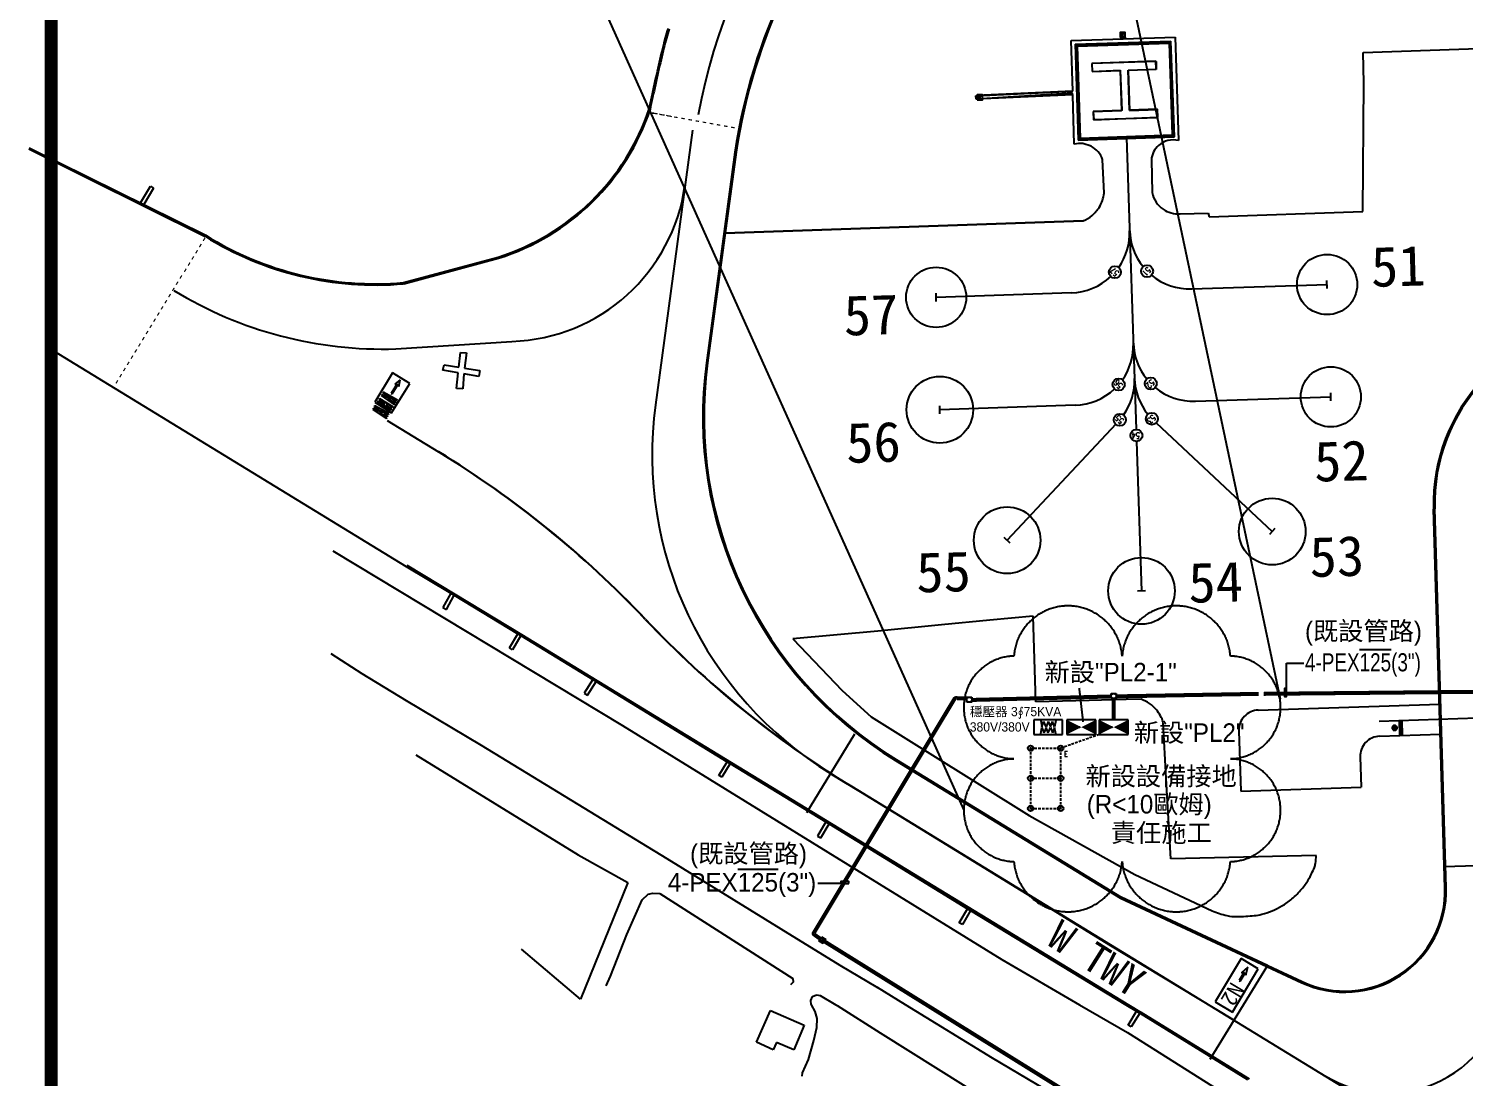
# Model space of a CAD drawing. Extents: x 71210 to 87171, y -11349 to 219.
# Drawn here: x 71210 to 74788, y -5659 to -3048 of the extents above; entities that cross this region are included whole.
import ezdxf
from ezdxf.enums import TextEntityAlignment as Align

# ---------------------------------------------------------------- set-up
doc = ezdxf.new("R2010")
doc.units = 0
doc.linetypes.add('DASHED', pattern=[0.75, 0.5, -0.25])
doc.linetypes.add('HIDDEN', pattern=[9.525, 6.35, -3.175])
for name, color, linetype in [('L-燈具圖', 7, 'Continuous'), ('圖框', 7, 'Continuous'), ('建築', 7, 'Continuous'), ('接地線', 3, 'HIDDEN'), ('文字', 6, 'Continuous'), ('既設手孔', 3, 'DASHED'), ('既設管線', 1, 'HIDDEN'), ('電氣設備', 161, 'Continuous')]:
    doc.layers.add(name, color=color, linetype=linetype)
doc.styles.add('AE', font='romans.shx', dxfattribs={"bigfont": 'chineset.shx'})
doc.styles.add('ED_TEXT', font='ROMANS', dxfattribs={"width": 0.8, "bigfont": 'LCHINA'})
doc.styles.add('TC_T1', font='romanc.shx', dxfattribs={"width": 0.8, "bigfont": '@chineset.shx'})
doc.styles.add('新細明體', font='')
doc.styles.add('細明體', font='')
doc.styles.get('新細明體').set_extended_font_data('新細明體')
doc.styles.get('細明體').set_extended_font_data('細明體')

# ---------------------------------------------------------------- blocks, each defined once
blk = doc.blocks.new('GN04D2D')
at = {"color": 0, "linetype": 'ByBlock'}
for p, q in [((-300, 300), (-300, 0)), ((300, 300), (-300, 300)), ((300, 0), (300, 300)), ((-300, 0), (300, 0))]:
    blk.add_line(p, q, dxfattribs=at)
blk.add_point((41, 151), dxfattribs=at)
for points in [[(-300, 0), (-300, 300), (0, 150)], [(300, 0), (300, 300), (0, 150)]]:
    blk.add_solid(points, dxfattribs=at)
at = {"color": 0, "linetype": 'ByBlock', "style": 'AE', "flags": 1}
blk.add_attdef('KENCAD', (0, 0), '', height=1, dxfattribs=at)
blk = doc.blocks.new('GF07D2D')
at = {"color": 0, "linetype": 'ByBlock'}
for p, q in [((-588, 509), (-504, 9)), ((-504, 9), (-338, 424)), ((-171, 9), (-338, 424)), ((-4, 424), (-171, 9)), ((-4, 424), (162, 9)), ((162, 9), (329, 424)), ((496, 9), (329, 424)), ((579, 509), (496, 9)), ((-588, -541), (-504, -41)), ((-504, -41), (-338, -456)), ((-171, -41), (-338, -456)), ((-4, -456), (-171, -41)), ((-4, -456), (162, -41)), ((162, -41), (329, -456)), ((496, -41), (329, -456)), ((579, -541), (496, -41))]:
    blk.add_line(p, q, dxfattribs=at)
at = {"color": 0, "linetype": 'ByBlock', "style": 'AE', "flags": 1}
blk.add_attdef('KENCAD', (0, 0), '', height=1, dxfattribs=at)

msp = doc.modelspace()

# ---------------------------------------------------------------- hatches: boundary and pattern name
at = {"layer": '建築', "ltscale": 1000}
h = msp.add_hatch(color=256, dxfattribs=at)
h.paths.add_polyline_path([(72774.7, -3259.4), (72775, -3257.9), (72766.1, -3256.4), (72765.9, -3257.8)])
h.paths.add_polyline_path([(72774.5, -3260.9), (72774.7, -3259.4), (72765.9, -3257.8), (72765.6, -3259.3)])
h = msp.add_hatch(color=256, dxfattribs=at)
h.paths.add_polyline_path([(72792.4, -3262.6), (72792.7, -3261.1), (72783.8, -3259.5), (72783.6, -3261)])
h.paths.add_polyline_path([(72792.2, -3264.1), (72792.4, -3262.6), (72783.6, -3261), (72783.3, -3262.5)])
h = msp.add_hatch(color=256, dxfattribs=at)
h.paths.add_polyline_path([(72810.2, -3265.8), (72810.4, -3264.3), (72801.6, -3262.7), (72801.3, -3264.2)])
h.paths.add_polyline_path([(72809.9, -3267.2), (72810.2, -3265.8), (72801.3, -3264.2), (72801, -3265.7)])
h = msp.add_hatch(color=256, dxfattribs=at)
h.paths.add_polyline_path([(72827.9, -3268.9), (72828.1, -3267.5), (72819.3, -3265.9), (72819, -3267.4)])
h.paths.add_polyline_path([(72827.6, -3270.4), (72827.9, -3268.9), (72819, -3267.4), (72818.8, -3268.8)])
h = msp.add_hatch(color=256, dxfattribs=at)
h.paths.add_polyline_path([(72845.6, -3272.1), (72845.9, -3270.6), (72837, -3269.1), (72836.7, -3270.5)])
h.paths.add_polyline_path([(72845.3, -3273.6), (72845.6, -3272.1), (72836.7, -3270.5), (72836.5, -3272)])
h = msp.add_hatch(color=256, dxfattribs=at)
h.paths.add_polyline_path([(72863.3, -3275.3), (72863.6, -3273.8), (72854.7, -3272.2), (72854.5, -3273.7)])
h.paths.add_polyline_path([(72863, -3276.8), (72863.3, -3275.3), (72854.5, -3273.7), (72854.2, -3275.2)])
h = msp.add_hatch(color=256, dxfattribs=at)
h.paths.add_polyline_path([(72881, -3278.5), (72881.3, -3277), (72872.4, -3275.4), (72872.2, -3276.9)])
h.paths.add_polyline_path([(72880.8, -3280), (72881, -3278.5), (72872.2, -3276.9), (72871.9, -3278.4)])
h = msp.add_hatch(color=256, dxfattribs=at)
h.paths.add_polyline_path([(72898.7, -3281.7), (72899, -3280.2), (72890.2, -3278.6), (72889.9, -3280.1)])
h.paths.add_polyline_path([(72898.5, -3283.1), (72898.7, -3281.7), (72889.9, -3280.1), (72889.6, -3281.5)])
h = msp.add_hatch(color=256, dxfattribs=at)
h.paths.add_polyline_path([(72916.5, -3284.8), (72916.7, -3283.4), (72907.9, -3281.8), (72907.6, -3283.2)])
h.paths.add_polyline_path([(72916.2, -3286.3), (72916.5, -3284.8), (72907.6, -3283.2), (72907.3, -3284.7)])
h = msp.add_hatch(color=256, dxfattribs=at)
h.paths.add_polyline_path([(72934.2, -3288), (72934.4, -3286.5), (72925.6, -3284.9), (72925.3, -3286.4)])
h.paths.add_polyline_path([(72933.9, -3289.5), (72934.2, -3288), (72925.3, -3286.4), (72925.1, -3287.9)])
h = msp.add_hatch(color=256, dxfattribs=at)
h.paths.add_polyline_path([(72951.9, -3291.2), (72952.2, -3289.7), (72943.3, -3288.1), (72943, -3289.6)])
h.paths.add_polyline_path([(72951.6, -3292.7), (72951.9, -3291.2), (72943, -3289.6), (72942.8, -3291.1)])
h = msp.add_hatch(color=256, dxfattribs=at)
h.paths.add_polyline_path([(72969.6, -3294.4), (72969.9, -3292.9), (72961, -3291.3), (72960.8, -3292.8)])
h.paths.add_polyline_path([(72969.3, -3295.8), (72969.6, -3294.4), (72960.8, -3292.8), (72960.5, -3294.3)])
h = msp.add_hatch(color=256, dxfattribs=at)
h.paths.add_polyline_path([(71649.7, -3568.6), (71648.4, -3567.8), (71643.7, -3575.5), (71645, -3576.2)])
h.paths.add_polyline_path([(71650.9, -3569.3), (71649.7, -3568.6), (71645, -3576.2), (71646.3, -3577)])
h = msp.add_hatch(color=256, dxfattribs=at)
h.paths.add_polyline_path([(71621.6, -3614.7), (71620.3, -3613.9), (71615.6, -3621.6), (71616.9, -3622.3)])
h.paths.add_polyline_path([(71622.8, -3615.4), (71621.6, -3614.7), (71616.9, -3622.3), (71618.1, -3623.1)])
h = msp.add_hatch(color=256, dxfattribs=at)
h.paths.add_polyline_path([(71630.9, -3599.3), (71629.6, -3598.5), (71625, -3606.2), (71626.2, -3607)])
h.paths.add_polyline_path([(71632.2, -3600.1), (71630.9, -3599.3), (71626.2, -3607), (71627.5, -3607.8)])
h = msp.add_hatch(color=256, dxfattribs=at)
h.paths.add_polyline_path([(71640.3, -3583.9), (71639, -3583.1), (71634.3, -3590.8), (71635.6, -3591.6)])
h.paths.add_polyline_path([(71641.6, -3584.7), (71640.3, -3583.9), (71635.6, -3591.6), (71636.9, -3592.4)])
h = msp.add_hatch(color=256, dxfattribs=at)
h.paths.add_polyline_path([(71602.8, -3645.4), (71601.5, -3644.6), (71596.8, -3652.3), (71598.1, -3653.1)])
h.paths.add_polyline_path([(71604.1, -3646.2), (71602.8, -3645.4), (71598.1, -3653.1), (71599.4, -3653.9)])
h = msp.add_hatch(color=256, dxfattribs=at)
h.paths.add_polyline_path([(71612.2, -3630), (71610.9, -3629.2), (71606.2, -3636.9), (71607.5, -3637.7)])
h.paths.add_polyline_path([(71613.5, -3630.8), (71612.2, -3630), (71607.5, -3637.7), (71608.8, -3638.5)])
h = msp.add_hatch(color=256, dxfattribs=at)
h.paths.add_polyline_path([(71582.4, -3677.6), (71581.1, -3676.8), (71576.4, -3684.5), (71577.7, -3685.3)])
h.paths.add_polyline_path([(71583.6, -3678.4), (71582.4, -3677.6), (71577.7, -3685.3), (71579, -3686)])
h = msp.add_hatch(color=256, dxfattribs=at)
h.paths.add_polyline_path([(71591.7, -3662.2), (71590.5, -3661.4), (71585.8, -3669.1), (71587.1, -3669.9)])
h.paths.add_polyline_path([(71593, -3663), (71591.7, -3662.2), (71587.1, -3669.9), (71588.3, -3670.7)])
h = msp.add_hatch(color=256, dxfattribs=at)
h.paths.add_polyline_path([(71563.6, -3708.3), (71562.3, -3707.5), (71557.7, -3715.2), (71558.9, -3716)])
h.paths.add_polyline_path([(71564.9, -3709.1), (71563.6, -3708.3), (71558.9, -3716), (71560.2, -3716.8)])
h = msp.add_hatch(color=256, dxfattribs=at)
h.paths.add_polyline_path([(71573, -3693), (71571.7, -3692.2), (71567, -3699.9), (71568.3, -3700.6)])
h.paths.add_polyline_path([(71574.3, -3693.7), (71573, -3693), (71568.3, -3700.6), (71569.6, -3701.4)])
h = msp.add_hatch(color=256, dxfattribs=at)
h.paths.add_polyline_path([(71535.5, -3754.4), (71534.2, -3753.6), (71529.5, -3761.3), (71530.8, -3762.1)])
h.paths.add_polyline_path([(71536.8, -3755.2), (71535.5, -3754.4), (71530.8, -3762.1), (71532.1, -3762.9)])
h = msp.add_hatch(color=256, dxfattribs=at)
h.paths.add_polyline_path([(71544.9, -3739.1), (71543.6, -3738.3), (71538.9, -3746), (71540.2, -3746.7)])
h.paths.add_polyline_path([(71546.2, -3739.8), (71544.9, -3739.1), (71540.2, -3746.7), (71541.5, -3747.5)])
h = msp.add_hatch(color=256, dxfattribs=at)
h.paths.add_polyline_path([(71554.3, -3723.7), (71553, -3722.9), (71548.3, -3730.6), (71549.6, -3731.4)])
h.paths.add_polyline_path([(71555.5, -3724.5), (71554.3, -3723.7), (71549.6, -3731.4), (71550.8, -3732.2)])
h = msp.add_hatch(color=256, dxfattribs=at)
h.paths.add_polyline_path([(71516.8, -3785.2), (71515.5, -3784.4), (71510.8, -3792.1), (71512.1, -3792.8)])
h.paths.add_polyline_path([(71518, -3785.9), (71516.8, -3785.2), (71512.1, -3792.8), (71513.4, -3793.6)])
h = msp.add_hatch(color=256, dxfattribs=at)
h.paths.add_polyline_path([(71526.1, -3769.8), (71524.9, -3769), (71520.2, -3776.7), (71521.5, -3777.5)])
h.paths.add_polyline_path([(71527.4, -3770.6), (71526.1, -3769.8), (71521.5, -3777.5), (71522.7, -3778.3)])
h = msp.add_hatch(color=256, dxfattribs=at)
h.paths.add_polyline_path([(71498, -3815.9), (71496.7, -3815.1), (71492.1, -3822.8), (71493.3, -3823.6)])
h.paths.add_polyline_path([(71499.3, -3816.7), (71498, -3815.9), (71493.3, -3823.6), (71494.6, -3824.4)])
h = msp.add_hatch(color=256, dxfattribs=at)
h.paths.add_polyline_path([(71507.4, -3800.5), (71506.1, -3799.7), (71501.4, -3807.4), (71502.7, -3808.2)])
h.paths.add_polyline_path([(71508.7, -3801.3), (71507.4, -3800.5), (71502.7, -3808.2), (71504, -3809)])
h = msp.add_hatch(color=256, dxfattribs=at)
h.paths.add_polyline_path([(71469.8, -3861.9), (71468.5, -3861.1), (71463.8, -3868.8), (71465.1, -3869.6)])
h.paths.add_polyline_path([(71471.1, -3862.7), (71469.8, -3861.9), (71465.1, -3869.6), (71466.4, -3870.3)])
h = msp.add_hatch(color=256, dxfattribs=at)
h.paths.add_polyline_path([(71479.1, -3846.5), (71477.9, -3845.7), (71473.2, -3853.4), (71474.5, -3854.2)])
h.paths.add_polyline_path([(71480.4, -3847.3), (71479.1, -3846.5), (71474.5, -3854.2), (71475.7, -3855)])
h = msp.add_hatch(color=256, dxfattribs=at)
h.paths.add_polyline_path([(71479.3, -3846.6), (71478, -3845.9), (71473.3, -3853.5), (71474.6, -3854.3)])
h.paths.add_polyline_path([(71480.6, -3847.4), (71479.3, -3846.6), (71474.6, -3854.3), (71475.9, -3855.1)])
h = msp.add_hatch(color=256, dxfattribs=at)
h.paths.add_polyline_path([(71488.7, -3831.3), (71487.4, -3830.5), (71482.7, -3838.2), (71484, -3838.9)])
h.paths.add_polyline_path([(71489.9, -3832), (71488.7, -3831.3), (71484, -3838.9), (71485.2, -3839.7)])
h = msp.add_hatch(color=256, dxfattribs=at)
h.paths.add_polyline_path([(71451, -3892.6), (71449.7, -3891.8), (71445.1, -3899.5), (71446.3, -3900.3)])
h.paths.add_polyline_path([(71452.3, -3893.4), (71451, -3892.6), (71446.3, -3900.3), (71447.6, -3901.1)])
h = msp.add_hatch(color=256, dxfattribs=at)
h.paths.add_polyline_path([(71460.4, -3877.3), (71459.1, -3876.5), (71454.4, -3884.2), (71455.7, -3884.9)])
h.paths.add_polyline_path([(71461.7, -3878), (71460.4, -3877.3), (71455.7, -3884.9), (71457, -3885.7)])
h = msp.add_hatch(color=256, dxfattribs=at)
h.paths.add_polyline_path([(71432.3, -3923.4), (71431, -3922.6), (71426.3, -3930.3), (71427.6, -3931)])
h.paths.add_polyline_path([(71433.6, -3924.1), (71432.3, -3923.4), (71427.6, -3931), (71428.9, -3931.8)])
h = msp.add_hatch(color=256, dxfattribs=at)
h.paths.add_polyline_path([(71441.7, -3908), (71440.4, -3907.2), (71435.7, -3914.9), (71437, -3915.7)])
h.paths.add_polyline_path([(71442.9, -3908.8), (71441.7, -3908), (71437, -3915.7), (71438.3, -3916.5)])
for points in [[(74608.8, -4786.8), (74609, -4791.8), (74612.6, -4795.3), (74617.6, -4795.1), (74621, -4791.5), (74620.9, -4786.5), (74617.3, -4783.1), (74612.3, -4783.2)], [(74626.6, -4770.7), (74632.6, -4770.6), (74633.6, -4807.9), (74627.6, -4808.1)]]:
    msp.add_hatch(color=256, dxfattribs=at).paths.add_polyline_path(points)

# ---------------------------------------------------------------- linework, layer by layer
at = {"linetype": 'ByBlock'}
for p, q in [((73715.3, -4769.3, 9), (73715.3, -4805.3, 9)), ((73787.3, -4769.3, 9), (73715.3, -4769.3, 9)), ((73787.3, -4805.3, 9), (73787.3, -4769.3, 9)), ((73715.3, -4805.3, 9), (73787.3, -4805.3, 9))]:
    msp.add_line(p, q, dxfattribs=at)
at = {"linetype": 'Continuous', "elevation": -12.7}
for points in [[(73930.4, -3069.2), (73942.9, -3069.2), (73942.9, -3056.7), (73930.4, -3056.7)], [(73574.6, -3224.5), (73587.1, -3224.5), (73587.1, -3212), (73574.6, -3212)]]:
    msp.add_lwpolyline(points, close=True, dxfattribs=at)
at = {"color": 7, "linetype": 'Continuous', "elevation": -12.7}
for points in [[(73932.9, -3059.2), (73940.4, -3059.2)], [(73932.9, -3059.2), (73932.9, -3066.7)], [(73932.9, -3062.9), (73939.2, -3062.9)], [(73932.9, -3066.7), (73940.4, -3066.7)], [(73577.1, -3214.5), (73584.6, -3214.5)], [(73577.1, -3214.5), (73577.1, -3222)], [(73577.1, -3218.2), (73583.3, -3218.2)], [(73577.1, -3222), (73584.6, -3222)]]:
    msp.add_lwpolyline(points, dxfattribs=at)
at = {"layer": 'L-燈具圖', "elevation": 9}
for points, const_width in [([(73878.4, -4804.3, -1), (73878.4, -4806.2, -1)], 1.94), ([(73707.4, -4838.3, -1), (73707.4, -4841.2, -1)], 2.9), ([(73782.4, -4838.3, -1), (73782.4, -4841.2, -1)], 2.9), ([(73707.4, -4913.3, -1), (73707.4, -4916.2, -1)], 2.9), ([(73782.4, -4913.3, -1), (73782.4, -4916.2, -1)], 2.9), ([(73707.4, -4988.3, -1), (73707.4, -4991.2, -1)], 2.9), ([(73782.4, -4988.3, -1), (73782.4, -4991.2, -1)], 2.9)]:
    msp.add_lwpolyline(points, format="xyb", close=True, dxfattribs=dict(at, const_width=const_width))
at = {"layer": 'L-燈具圖'}
for centre in [(73707.4, -4839.7, 9), (73782.4, -4839.7, 9), (73707.4, -4914.7, 9), (73782.4, -4914.7, 9), (73707.4, -4989.7, 9), (73782.4, -4989.7, 9)]:
    msp.add_circle(centre, 6.75, dxfattribs=at)
at = {"layer": '圖框', "const_width": 32.6}
msp.add_lwpolyline([(87154.9, 202.6), (87154.9, -11332.3), (71266.1, -11332.3), (71266.1, 202.6)], close=True, dxfattribs=at)
at = {"layer": '建築', "ltscale": 1000}
for p, q in [((73808.2, -3077.3, -12.7), (74068.1, -3068.4, -12.7)), ((73812.4, -3203.4, -12.7), (73808.2, -3077.3, -12.7)), ((73931.5, -3058.2, -12.7), (73941.2, -3057.9, -12.7)), ((73941.2, -3057.9, -12.7), (73943.5, -3071.3, -12.7)), ((74068.1, -3068.4, -12.7), (74075.8, -3326.1, -12.7)), ((73818.5, -3085.7, -12.7), (74056.7, -3078.8, -12.7)), ((73818.5, -3085.7, -12.7), (73825.7, -3325.3, -12.7)), ((74055.5, -3081.2, -12.7), (73820.7, -3087.9, -12.7)), ((73820.7, -3087.9, -12.7), (73828.1, -3322.9, -12.7)), ((73823.4, -3090.9, -12.7), (74053.3, -3083.7, -12.7)), ((73823.4, -3090.9, -12.7), (73830.6, -3320.6, -12.7)), ((74061, -3312.3, -12.7), (74053.3, -3083.7, -12.7)), ((74063.6, -3314.9, -12.7), (74055.5, -3081.2, -12.7)), ((74065.9, -3317.2, -12.7), (74056.7, -3078.8, -12.7)), ((74536.3, -3106.6, -12.7), (75269.6, -3082.3, -12.7)), ((74537.7, -3182.4, -12.7), (74536.3, -3106.6, -12.7)), ((74019.9, -3128.8, -12.7), (73860, -3134.1, -12.7)), ((73860, -3134.1, -12.7), (73860.5, -3153.8, -12.7)), ((74020.1, -3129.6, -12.7), (73860.1, -3134.5, -12.7)), ((73860.1, -3134.5, -12.7), (73860.6, -3153.8, -12.7)), ((73950.3, -3150.9, -12.7), (74020.4, -3148.6, -12.7)), ((74020.4, -3148.6, -12.7), (74019.9, -3128.8, -12.7)), ((74020.1, -3129.6, -12.7), (74020.5, -3149.2, -12.7)), ((73860.5, -3153.8, -12.7), (73930.8, -3151.2, -12.7)), ((73860.6, -3153.8, -12.7), (73930.6, -3151.7, -12.7)), ((73930.6, -3151.7, -12.7), (73933.9, -3251.8, -12.7)), ((73930.8, -3151.2, -12.7), (73934.5, -3251.3, -12.7)), ((73954, -3250.6, -12.7), (73950.3, -3150.9, -12.7)), ((74020.5, -3149.2, -12.7), (73950.6, -3151.3, -12.7)), ((73950.6, -3151.3, -12.7), (73953.8, -3250.9, -12.7)), ((74535.2, -3503, -12.7), (74537.7, -3182.4, -12.7)), ((73571.3, -3214.5, -12.7), (73812.4, -3203.4, -12.7)), ((73571.8, -3223.4, -12.7), (73571.3, -3214.5, -12.7)), ((73811.9, -3212.1, -12.7), (73571.6, -3222.9, -12.7)), ((73571.6, -3222.9, -12.7), (73572.6, -3214, -12.7)), ((73812.2, -3208.1, -12.7), (73571.8, -3223.4, -12.7)), ((73812.1, -3203.2, -12.7), (73572.6, -3214, -12.7)), ((73812.3, -3212.7, -12.7), (73812.2, -3208.1, -12.7)), ((73816.3, -3335.1, -12.7), (73812.3, -3212.7, -12.7)), ((72757.3, -3254.8, -12.7), (72756.7, -3257.7, -12.7)), ((72757.3, -3254.8, -12.7), (72756.7, -3257.7, -12.7)), ((72757.3, -3254.8, -12.7), (72756.7, -3257.7, -12.7)), ((72757.3, -3254.8, -12.7), (72756.7, -3257.7, -12.7)), ((73934.5, -3251.3, -12.7), (73863.5, -3254, -12.7)), ((73933.9, -3251.8, -12.7), (73863.5, -3254.3, -12.7)), ((73863.5, -3254, -12.7), (73864.5, -3274.2, -12.7)), ((73863.5, -3254.3, -12.7), (73864.9, -3274.1, -12.7)), ((73953.8, -3250.9, -12.7), (74023.6, -3248.8, -12.7)), ((74023.5, -3248, -12.7), (73954, -3250.6, -12.7)), ((74024.6, -3268.2, -12.7), (74023.5, -3248, -12.7)), ((74024.7, -3268.5, -12.7), (74023.6, -3248.8, -12.7)), ((72766.1, -3256.4, -12.7), (72765.6, -3259.3, -12.7)), ((72775, -3257.9, -12.7), (72774.5, -3260.9, -12.7)), ((72775, -3257.9, -12.7), (72774.5, -3260.9, -12.7)), ((72783.8, -3259.5, -12.7), (72783.3, -3262.5, -12.7)), ((72792.7, -3261.1, -12.7), (72792.2, -3264.1, -12.7)), ((72801.6, -3262.7, -12.7), (72801, -3265.7, -12.7)), ((72810.4, -3264.3, -12.7), (72809.9, -3267.2, -12.7)), ((73864.5, -3274.2, -12.7), (74024.6, -3268.2, -12.7)), ((73864.9, -3274.1, -12.7), (74024.7, -3268.5, -12.7)), ((72864.9, -3299.9, -12.7), (72772.3, -3984.4, -12.7)), ((73825.7, -3325.3, -12.7), (74065.9, -3317.2, -12.7)), ((73828.1, -3322.9, -12.7), (74063.6, -3314.9, -12.7)), ((73830.6, -3320.6, -12.7), (74061, -3312.3, -12.7)), ((73946.7, -3318.9, -12.7), (73970.6, -4045.6, -12.7)), ((71210.1, -3346.7, -12.7), (71650, -3564.8, -12.7)), ((71211.5, -3344, -12.7), (71651.3, -3562.1, -12.7)), ((72970.5, -3354.9, -12.7), (72899.4, -3879.8, -12.7)), ((72973.4, -3355.3, -12.7), (72902.4, -3880.2, -12.7)), ((73858.6, -3340.5, -12.7), (73838, -3333.9, -12.7)), ((73890.7, -3457, -12.7), (73886.6, -3373.2, -12.7)), ((74008.4, -3374.4, -12.7), (74010.5, -3455.9, -12.7)), ((71488.8, -3481.5, -12.7), (71513.8, -3439.7, -12.7)), ((71521.5, -3444.5, -12.7), (71496.8, -3485.5, -12.7)), ((71513.8, -3439.7, -12.7), (71521.5, -3444.5, -12.7)), ((74152.3, -3515.8, -12.7), (74535.2, -3503, -12.7)), ((73838.1, -3526.4, -12.7), (72946.1, -3557.2, -12.7)), ((72946.1, -3557.2, -12.7), (73838.1, -3526.4, -12.7)), ((74079.8, -3508.3, -12.7), (74150.3, -3506.8, -12.7)), ((74150.3, -3506.8, -12.7), (74152.3, -3515.8, -12.7)), ((72946.1, -3557.2, -12.7), (72946.1, -3557.2, -12.7)), ((72144.1, -3679.9, -12.7), (72380.1, -3616.4, -12.7)), ((72144.9, -3682.8, -12.7), (72380.8, -3619.3, -12.7)), ((74109.2, -3695.8, -12.7), (74446.5, -3684.8, -12.7)), ((74446.8, -3694.7, -12.7), (74446.1, -3674.8, -12.7)), ((73472.3, -3726.7, -12.7), (73471.7, -3706.7, -12.7)), ((73809.3, -3705.7, -12.7), (73472, -3716.7, -12.7)), ((72125.1, -3845, -12.7), (72414.7, -3826.4, -12.7)), ((71269.3, -3848.1, -12.7), (72150.9, -4386.8, -12.7)), ((72282.4, -3890.7, -12.7), (72286.3, -3853.9, -12.7)), ((72286.3, -3853.9, -12.7), (72301.3, -3855.1, -12.7)), ((72301.3, -3855.1, -12.7), (72296.7, -3892.9, -12.7)), ((72242.6, -3898.4, -12.7), (72245.6, -3884.8, -12.7)), ((72280.9, -3905, -12.7), (72242.6, -3898.4, -12.7)), ((72245.6, -3884.8, -12.7), (72282.4, -3890.7, -12.7)), ((72296.7, -3892.9, -12.7), (72334.7, -3899, -12.7)), ((72334.7, -3899, -12.7), (72331.8, -3913.8, -12.7)), ((72117, -3904.9, -12.7), (72072.5, -3978.2, -12.7)), ((72128.3, -3932, -12.7), (72113.7, -3955.8, -12.7)), ((72114.8, -4004.5, -12.7), (72160, -3930.9, -12.7)), ((72116.4, -3957.2, -12.7), (72130.8, -3933.1, -12.7)), ((72160, -3930.9, -12.7), (72117, -3904.9, -12.7)), ((72135.6, -3922.5, -12.7), (72122.5, -3932.8, -12.7)), ((72122.5, -3932.8, -12.7), (72128.3, -3932, -12.7)), ((72130.8, -3933.1, -12.7), (72132.5, -3939, -12.7)), ((72132.5, -3939, -12.7), (72135.6, -3922.5, -12.7)), ((72276.8, -3943.6, -12.7), (72280.9, -3905, -12.7)), ((72294.9, -3907.5, -12.7), (72291.8, -3944.7, -12.7)), ((72331.8, -3913.8, -12.7), (72294.9, -3907.5, -12.7)), ((72083.4, -3970.6, -12.7), (72084.4, -3968.9, -12.7)), ((72098, -3979.3, -12.7), (72083.4, -3970.6, -12.7)), ((72084.4, -3968.9, -12.7), (72118.3, -3989.1, -12.7)), ((72089.9, -3959.2, -12.7), (72088.7, -3961.3, -12.7)), ((72088.7, -3961.3, -12.7), (72121.6, -3984.1, -12.7)), ((72112.5, -3970.3, -12.7), (72089.9, -3959.2, -12.7)), ((72093.6, -3953, -12.7), (72092.6, -3954.7, -12.7)), ((72092.6, -3954.7, -12.7), (72112.5, -3970.3, -12.7)), ((72129, -3972.4, -12.7), (72093.6, -3953, -12.7)), ((72123.1, -3981.8, -12.7), (72105.1, -3969.7, -12.7)), ((72105.1, -3969.7, -12.7), (72124.6, -3979.4, -12.7)), ((72126.1, -3977, -12.7), (72108.5, -3964, -12.7)), ((72108.5, -3964, -12.7), (72127.8, -3974.2, -12.7)), ((72113.7, -3955.8, -12.7), (72116.4, -3957.2, -12.7)), ((72291.8, -3944.7, -12.7), (72276.8, -3943.6, -12.7)), ((74118.4, -3975.7, -12.7), (74455.7, -3964.6, -12.7)), ((74456, -3974.6, -12.7), (74455.4, -3954.6, -12.7)), ((72069.1, -3993.6, -12.7), (72067.9, -3995.7, -12.7)), ((72067.9, -3995.7, -12.7), (72101.2, -4018.3, -12.7)), ((72091.9, -4004.7, -12.7), (72069.1, -3993.6, -12.7)), ((72072.7, -3987.1, -12.7), (72071.5, -3989.4, -12.7)), ((72071.5, -3989.4, -12.7), (72091.9, -4004.7, -12.7)), ((72072.5, -3978.2, -12.7), (72114.8, -4004.5, -12.7)), ((72108.1, -4006.3, -12.7), (72072.7, -3987.1, -12.7)), ((72079.6, -3976.9, -12.7), (72080.9, -3974.8, -12.7)), ((72113.2, -3997.6, -12.7), (72079.6, -3976.9, -12.7)), ((72080.9, -3974.8, -12.7), (72095.2, -3983.7, -12.7)), ((72102.4, -4016, -12.7), (72084.9, -4004.2, -12.7)), ((72084.9, -4004.2, -12.7), (72104, -4013.2, -12.7)), ((72105.4, -4010.9, -12.7), (72087.7, -3998, -12.7)), ((72087.7, -3998, -12.7), (72107, -4008.2, -12.7)), ((72095.2, -3983.7, -12.7), (72098, -3979.3, -12.7)), ((72104.2, -3982.9, -12.7), (72101.1, -3987.3, -12.7)), ((72101.1, -3987.3, -12.7), (72114.4, -3995.6, -12.7)), ((72117.3, -3990.8, -12.7), (72104.2, -3982.9, -12.7)), ((72107, -4008.2, -12.7), (72108.1, -4006.3, -12.7)), ((72114.4, -3995.6, -12.7), (72113.2, -3997.6, -12.7)), ((72118.3, -3989.1, -12.7), (72117.3, -3990.8, -12.7)), ((72118.3, -3989.1, -12.7), (72118.3, -3989.1, -12.7)), ((72121.6, -3984.1, -12.7), (72123.1, -3981.8, -12.7)), ((72124.6, -3979.4, -12.7), (72126.1, -3977, -12.7)), ((72127.8, -3974.2, -12.7), (72129, -3972.4, -12.7)), ((73481.5, -4006.6, -12.7), (73480.9, -3986.6, -12.7)), ((73818.5, -3985.5, -12.7), (73481.2, -3996.6, -12.7)), ((72101.2, -4018.3, -12.7), (72102.4, -4016, -12.7)), ((72103.9, -4023.8, -12.7), (72231.9, -4101.9, -12.7)), ((72104, -4013.2, -12.7), (72105.4, -4010.9, -12.7)), ((73919.6, -4032.7, -12.7), (73648.9, -4321.8, -12.7)), ((74020.6, -4029.4, -12.7), (74309.7, -4300.1, -12.7)), ((73971.5, -4075.5, -12.7), (73983.8, -4447.8, -12.7)), ((74740.2, -5187.1, -12.7), (74711.8, -4243.9, -12.7)), ((74743.2, -5187, -12.7), (74714.8, -4243.8, -12.7)), ((74316.5, -4292.8, -12.7), (74302.8, -4307.4, -12.7)), ((73656.2, -4328.7, -12.7), (73641.6, -4315, -12.7)), ((72150.9, -4386.8, -12.7), (72261.9, -4453.6, -12.7)), ((72152.5, -4384.1, -12.7), (72272.1, -4456.1, -12.7)), ((72261.9, -4453.6, -12.7), (72242.1, -4489, -12.7)), ((72251.3, -4494.6, -12.7), (72270.6, -4458.9, -12.7)), ((72261.9, -4453.6, -12.7), (72270.6, -4458.9, -12.7)), ((72270.6, -4458.9, -12.7), (72428.9, -4554.5, -12.7)), ((72272.1, -4456.1, -12.7), (72438.6, -4556.3, -12.7)), ((73993.8, -4447.5, -12.7), (73973.8, -4448.2, -12.7)), ((72242.1, -4489, -12.7), (72251.3, -4494.6, -12.7)), ((73485, -4532.3, -3.9), (73326.3, -4548, -3.9)), ((73605.5, -4521, -3.9), (73485, -4532.3, -3.9)), ((73713.5, -4510.7, -3.9), (73605.5, -4521, -3.9)), ((73720.6, -4724.5, -3.9), (73713.5, -4510.7, -3.9)), ((72408.6, -4589.6, -12.7), (72428.9, -4554.5, -12.7)), ((72436.9, -4559.1, -12.7), (72416.1, -4594.7, -12.7)), ((72428.9, -4554.5, -12.7), (72436.9, -4559.1, -12.7)), ((72436.9, -4559.1, -12.7), (72616.2, -4668.2, -12.7)), ((72438.6, -4556.3, -12.7), (72960.9, -4875.3, -12.7)), ((73326.3, -4548, -3.9), (73114.9, -4566.9, -3.9)), ((73114.9, -4566.9, -3.9), (73237.4, -4695.9, -3.9)), ((71963.6, -4603.5, -12.7), (72040.8, -4653.9, -12.7)), ((72416.1, -4594.7, -12.7), (72408.6, -4589.6, -12.7)), ((74576.1, -4772.4, -12.7), (78806.8, -4633.9, -12.7)), ((72040.8, -4653.9, -12.7), (72150.7, -4720.5, -12.7)), ((72616.2, -4668.2, -12.7), (72594.8, -4702.4, -12.7)), ((72602.7, -4708, -12.7), (72624.8, -4673.8, -12.7)), ((72616.2, -4668.2, -12.7), (72624.8, -4673.8, -12.7)), ((72624.8, -4673.8, -12.7), (72951.1, -4873.5, -12.7)), ((72150.7, -4720.5, -12.7), (72337.9, -4832.5, -12.7)), ((72594.8, -4702.4, -12.7), (72602.7, -4708, -12.7)), ((73237.4, -4695.9, -3.9), (73310.1, -4761.2, -3.9)), ((73853.6, -4721, -3.9), (73720.6, -4724.5, -3.9)), ((73945.8, -4718.5, -3.9), (73853.6, -4721, -3.9)), ((73982.7, -4717.7, -3.9), (73945.8, -4718.5, -3.9)), ((74275, -4744.7, -12.7), (74726.4, -4730, -12.7)), ((73310.1, -4761.2, -3.9), (73449.7, -4848.9, -3.9)), ((74044.9, -4915.1, -3.9), (74037.9, -4775.3, -3.9)), ((74612.3, -4783.2, -12.7), (74608.8, -4786.8, -12.7)), ((74608.8, -4786.8, -12.7), (74609, -4791.8, -12.7)), ((74609, -4791.8, -12.7), (74612.6, -4795.3, -12.7)), ((74617.3, -4783.1, -12.7), (74612.3, -4783.2, -12.7)), ((74620.9, -4786.5, -12.7), (74617.3, -4783.1, -12.7)), ((74617.6, -4795.1, -12.7), (74621, -4791.5, -12.7)), ((74621, -4791.5, -12.7), (74620.9, -4786.5, -12.7)), ((74626.6, -4770.7, -12.7), (74632.6, -4770.6, -12.7)), ((74627.6, -4808.1, -12.7), (74626.6, -4770.7, -12.7)), ((74633.8, -4808.1, -12.7), (74632.6, -4770.6, -12.7)), ((74632.6, -4770.6, -12.7), (74633.6, -4807.9, -12.7)), ((73268.8, -4804.5, -12.7), (73148.9, -5000.8, -12.7)), ((74226.6, -4796.3, -12.7), (74231.6, -4946.3, -12.7)), ((74577.3, -4809.9, -12.7), (74728.7, -4805, -12.7)), ((74612.6, -4795.3, -12.7), (74617.6, -4795.1, -12.7)), ((74633.6, -4807.9, -12.7), (74627.6, -4808.1, -12.7)), ((72174.7, -4855.9, 30.8), (72579.5, -5105, 30.8)), ((72337.9, -4832.5, -12.7), (72800.8, -5114.7, -12.7)), ((73449.7, -4848.9, -3.9), (73703.6, -5007.2, -3.9)), ((74528.9, -4861.5, -12.7), (74531.4, -4936.5, -12.7)), ((72929.9, -4908, -12.7), (72951.1, -4873.5, -12.7)), ((72958.7, -4877.9, -12.7), (72937.4, -4912.2, -12.7)), ((72951.1, -4873.5, -12.7), (72958.7, -4877.9, -12.7)), ((72958.7, -4877.9, -12.7), (73197.3, -5023.1, -12.7)), ((72960.9, -4875.3, -12.7), (73951.3, -5478.7, -12.7)), ((73370.3, -4870.1, -12.7), (73931.5, -5213, -12.7)), ((73371.9, -4867.5, -12.7), (73933, -5210.5, -12.7)), ((72937.4, -4912.2, -12.7), (72929.9, -4908, -12.7)), ((73208.1, -4902.8, -12.7), (73283, -4948.6, -12.7)), ((73208.1, -4902.8, -12.7), (73283, -4948.6, -12.7)), ((73208.1, -4902.8, -12.7), (73283, -4948.6, -12.7)), ((73208.1, -4902.8, -12.7), (73283, -4948.6, -12.7)), ((73260.6, -4934.3, -12.7), (74587.1, -5745, -12.7)), ((73261.9, -4935.5, -12.7), (73731.4, -5222.9, -12.7)), ((74057.2, -5115.2, -3.9), (74044.9, -4915.1, -3.9)), ((74231.6, -4946.3, -12.7), (74531.4, -4936.5, -12.7)), ((73703.6, -5007.2, -3.9), (73967.3, -5154, -3.9)), ((73197.3, -5023.1, -12.7), (73176.1, -5058.4, -12.7)), ((73184.4, -5063, -12.7), (73205.4, -5027.9, -12.7)), ((73197.3, -5023.1, -12.7), (73205.4, -5027.9, -12.7)), ((73205.4, -5027.9, -12.7), (73550.2, -5239.4, -12.7)), ((73176.1, -5058.4, -12.7), (73184.4, -5063, -12.7)), ((72579.5, -5105, 30.8), (72579.5, -5105, 30.8)), ((72579.5, -5105, 30.8), (72703.2, -5174.5, 30.8)), ((72800.8, -5114.7, -12.7), (73085.1, -5289.4, -12.7)), ((74419.4, -5106.8, -3.9), (74057.2, -5115.2, -3.9)), ((74738.6, -5134.4, -12.7), (75038.5, -5125.4, -12.7)), ((72703.2, -5174.5, 30.8), (72585.7, -5464.4, 30.8)), ((73967.3, -5154, -3.9), (74159.6, -5244.7, -3.9)), ((72701.2, -5303.7, 25.4), (72739.1, -5217.3, 25.4)), ((72739.1, -5217.3, 25.4), (72753.9, -5203.5, 25.4)), ((72753.9, -5203.5, 25.4), (72765.9, -5200.4, 25.4)), ((72765.9, -5200.4, 25.4), (72783, -5201.6, 25.4)), ((72783, -5201.6, 25.4), (73115, -5413, 25.4)), ((73731.4, -5222.9, -12.7), (73902.5, -5328.3, -12.7)), ((73931.8, -5213.2, -12.7), (74383.4, -5423.9, -12.7)), ((74297.8, -5380.7, -12.7), (73933, -5210.5, -12.7)), ((73933, -5210.5, -12.7), (74384.6, -5421.2, -12.7)), ((73529.3, -5274.5, -12.7), (73550.2, -5239.4, -12.7)), ((73557.8, -5244.2, -12.7), (73537.5, -5278.9, -12.7)), ((73550.2, -5239.4, -12.7), (73557.8, -5244.2, -12.7)), ((73557.8, -5244.2, -12.7), (73944.7, -5478.7, -12.7)), ((73085.1, -5289.4, -12.7), (73232.2, -5379.7, -12.7)), ((73537.5, -5278.9, -12.7), (73529.3, -5274.5, -12.7)), ((72659.9, -5407.1, 25.4), (72701.2, -5303.7, 25.4)), ((73902.5, -5328.3, -12.7), (74214.4, -5517.2, -12.7)), ((72585.7, -5464.4, 30.8), (72438.7, -5339.9, 30.8)), ((73635.6, -5365.9, 27.7), (73829.6, -5478.7, 27.7)), ((74232, -5363.8, -12.7), (74167.7, -5471.6, -12.7)), ((74275, -5389.4, -12.7), (74232, -5363.8, -12.7)), ((73232.2, -5379.7, -12.7), (73326.1, -5435.8, -12.7)), ((74297.8, -5380.7, -12.7), (74154.4, -5615.3, -12.7)), ((74210.6, -5497.3, -12.7), (74275, -5389.4, -12.7)), ((74239.5, -5397.9, -12.7), (74227.1, -5418.6, -12.7)), ((74229.5, -5420, -12.7), (74241.9, -5399.4, -12.7)), ((74248.8, -5385, -12.7), (74233.4, -5399, -12.7)), ((74233.4, -5399, -12.7), (74239.5, -5397.9, -12.7)), ((74241.9, -5399.4, -12.7), (74243.7, -5405.2, -12.7)), ((74243.7, -5405.2, -12.7), (74248.8, -5385, -12.7)), ((72649.3, -5431.6, 25.4), (72659.9, -5407.1, 25.4)), ((73115.2, -5422.1, 25.4), (73109, -5429.2, 25.4)), ((73115, -5413, 25.4), (73115.2, -5422.1, 25.4)), ((73395.9, -5478.7, 25.8), (73326.1, -5435.8, 25.8)), ((74227.1, -5418.6, -12.7), (74228.3, -5419.3, -12.7)), ((74228.3, -5419.3, -12.7), (74229.5, -5420, -12.7)), ((73159.7, -5468.3, 27.6), (73163.7, -5458, 27.6)), ((73160.8, -5477.8, 27.6), (73159.7, -5468.3, 27.6)), ((73163.7, -5458, 27.6), (73173.8, -5453.7, 27.6)), ((73173.8, -5453.7, 27.6), (73182.9, -5455.6, 27.6)), ((73182.9, -5455.6, 27.6), (73221.9, -5478.7, 27.6)), ((74167.7, -5471.6, -12.7), (74210.6, -5497.3, -12.7)), ((73024.2, -5571.9, 59.8), (73059.1, -5493, 59.8)), ((73059.1, -5493, 59.8), (73143.1, -5529.9, 59.8)), ((73161.3, -5478.7, 27.6), (73160.8, -5477.8, 27.6)), ((73170.7, -5495.8, 27.6), (73161.3, -5478.7, 27.6)), ((73175.4, -5513.2, 27.6), (73170.7, -5495.8, 27.6)), ((73221.9, -5478.7, 27.6), (73225.3, -5480.7, 27.6)), ((73225.3, -5480.7, 27.6), (73332.5, -5548.7, 27.6)), ((73612.4, -5611.9, 25.8), (73395.9, -5478.7, 25.8)), ((73829.6, -5478.7, 27.7), (73948.9, -5548.1, 27.7)), ((73944.7, -5478.7, -12.7), (73971.1, -5494.7, -12.7)), ((73950.6, -5529.6, -12.7), (73971.1, -5494.7, -12.7)), ((73951.3, -5478.7, -12.7), (73983, -5498, -12.7)), ((73979.3, -5500, -12.7), (73958.3, -5534.1, -12.7)), ((73971.1, -5494.7, -12.7), (73979.3, -5500, -12.7)), ((74248.9, -5665.8, -12.7), (73979.3, -5500, -12.7)), ((74252.8, -5663.8, -12.7), (73983, -5498, -12.7)), ((73143.1, -5529.9, 59.8), (73117.6, -5591.2, 59.8)), ((73166.7, -5567.8, 27.6), (73174.5, -5535.6, 27.6)), ((73174.5, -5535.6, 27.6), (73175.4, -5513.2, 27.6)), ((73958.3, -5534.1, -12.7), (73950.6, -5529.6, -12.7)), ((73065.9, -5591, 59.8), (73024.2, -5571.9, 59.8)), ((73074.4, -5572.8, 59.8), (73065.9, -5591, 59.8)), ((73117.6, -5591.2, 59.8), (73074.4, -5572.8, 59.8)), ((73153.4, -5615.4, 27.6), (73166.7, -5567.8, 27.6)), ((73332.5, -5548.7, 27.6), (73545.9, -5682.6, 27.6)), ((73138.7, -5648.1, 27.6), (73153.4, -5615.4, 27.6)), ((73828.2, -5739.9, 25.8), (73612.4, -5611.9, 25.8)), ((73138.3, -5656.4, 27.6), (73138.7, -5648.1, 27.6))]:
    msp.add_line(p, q, dxfattribs=at)
at = {"layer": '建築'}
for p, q in [((71968.3, -4347.7, -12.7), (72690.4, -4782.9, -12.7)), ((72690.4, -4782.9, -12.7), (73635.6, -5365.9, -12.7)), ((73948.9, -5548.1, -12.7), (74319.3, -5781.1, -12.7))]:
    msp.add_line(p, q, dxfattribs=at)
at = {"layer": '建築', "ltscale": 1000}
for centre, radius in [((74446.5, -3684.8, -12.7), 75), ((73472, -3716.7, -12.7), 75), ((73917.7, -3654.1, -12.7), 15), ((73997.7, -3651.4, -12.7), 15), ((74455.7, -3964.6, -12.7), 75), ((73481.2, -3996.6, -12.7), 83), ((73926.9, -3933.9, -12.7), 15), ((74006.8, -3931.3, -12.7), 15), ((73929.8, -4021.7, -12.7), 15), ((74009.7, -4019.1, -12.7), 15), ((73971.1, -4060.5, -12.7), 15), ((74309.7, -4300.1, -12.7), 83), ((73648.9, -4321.8, -12.7), 83), ((73983.8, -4447.8, -12.7), 83)]:
    msp.add_circle(centre, radius, dxfattribs=at)
for centre, radius, start, end in [((74355.6, -3537.8, -12.7), 1502.4, 120.2545, 169.4102), ((74397, -3570, -12.7), 1442.7, 137.4612, 171.4198), ((74397, -3570, -12.7), 1439.7, 137.4612, 171.4198), ((73577.2, -3284.5, -12.7), 809.3, 162.9162, 166.4122), ((73577.2, -3284.5, -12.7), 806.3, 162.9162, 166.4122), ((77497.4, -4232, -12.7), 4842.4, 166.4122, 167.1438), ((77497.4, -4232, -12.7), 4839.4, 166.4122, 167.1438), ((78028.3, -4353.2, -12.7), 5386.9, 167.1438, 167.8375), ((78028.3, -4353.2, -12.7), 5383.9, 167.1438, 167.8375), ((76676.2, -4061.8, -12.7), 4003.8, 167.8375, 168.2816), ((76676.2, -4061.8, -12.7), 4000.8, 167.8375, 168.2816), ((72206, -3061.8, -12.7), 581.3, 287.4245, 341.4259), ((72206, -3061.8, -12.7), 584.3, 287.4245, 341.4259), ((112701.3, -11534.3, -12.7), 40795.7, 168.28155, 168.2819), ((112701.3, -11534.3, -12.7), 40792.7, 168.28155, 168.2819), ((74062.8, -3379.1, -12.7), 54.6, 103.8501, 131.5629), ((74062.8, -3379.1, -12.7), 54.6, 76.1372, 103.8501), ((73830.5, -3392.8, -12.7), 59.5, 82.7633, 103.7704), ((73830.5, -3392.8, -12.7), 59.5, 40.5421, 61.7562), ((73830.5, -3392.8, -12.7), 59.5, 19.328, 40.5421), ((74062.8, -3379.1, -12.7), 54.6, 153.2891, 175.0152), ((74062.8, -3379.1, -12.7), 54.6, 131.5629, 153.2891), ((72399.9, -3376.7, -12.7), 450, 271.8808, 352.2946), ((73805, -3446.7, -12.7), 86.3, 340.5068, 353.1139), ((74074.3, -3443.6, -12.7), 65, 190.917, 213.3148), ((73805, -3446.7, -12.7), 86.3, 310.2242, 327.8998), ((73805, -3446.7, -12.7), 86.3, 327.8998, 340.5068), ((74074.3, -3443.6, -12.7), 65, 213.3148, 235.7126), ((74074.3, -3443.6, -12.7), 65, 235.7126, 255.3039), ((74074.3, -3443.6, -12.7), 65, 255.3039, 274.8953), ((73805, -3446.7, -12.7), 86.3, 292.5486, 310.2242), ((72074.3, -2882.3, -12.7), 803.7, 238.1083, 275.0029), ((72074.3, -2882.3, -12.7), 800.7, 238.1083, 275.0029), ((73804.4, -3555.7, -12.7), 150, 324.7775, 1.8789), ((74104.3, -3545.9, -12.7), 150, 181.8789, 218.9804), ((73804.4, -3555.7, -12.7), 150, 271.8789, 313.3135), ((74113.4, -3825.7, -12.7), 150, 181.8789, 181.8789), ((74104.3, -3545.9, -12.7), 150, 230.4443, 271.8789), ((72092.3, -2845.5, -12.7), 1000, 238.6247, 271.8808), ((75161.6, -4230.4, -12.7), 450, 91.8808, 181.7282), ((75161.6, -4230.4, -12.7), 447, 91.8808, 181.7282), ((73813.6, -3835.6, -12.7), 150, 324.7775, 1.8789), ((74113.4, -3825.7, -12.7), 150, 181.8789, 218.9804), ((73893.4, -4014.3, -12.7), 1003, 172.2946, 238.5677), ((73893.4, -4014.3, -12.7), 1000, 172.2946, 238.5677), ((73816.5, -3923.4, -12.7), 150, 324.7775, 1.8789), ((74116.3, -3913.6, -12.7), 150, 181.8789, 218.9804), ((73813.6, -3835.6, -12.7), 150, 271.8789, 313.3135), ((74113.4, -3825.7, -12.7), 150, 230.4443, 271.8789), ((73693.9, -4109.1, -12.7), 930, 172.2946, 238.5666), ((70930.2, -6236.3, -12.7), 2500, 43.3927, 58.6247), ((70931, -6236.1, -12.7), 2500, 43.3927, 58.6247), ((74563.6, -2801.3, -12.7), 2500, 223.3927, 238.5677), ((74563.6, -2801.3, -12.7), 2500, 223.3927, 238.5677), ((74563.6, -2801.3, -12.7), 2500, 223.3927, 238.5677), ((74563.6, -2801.3, -12.7), 2500, 223.3927, 238.5677), ((74564.3, -2801.1, -12.7), 2500, 223.3927, 238.5677), ((73954.3, -4800.1, -3.9), 87.2, 39.8374, 70.9949), ((73954.3, -4800.1, -3.9), 87.2, 16.5749, 39.8374), ((74276.6, -4794.7, -12.7), 50, 91.8705, 181.8789), ((74578.9, -4859.9, -12.7), 50, 91.8705, 181.8789), ((74257.9, -5101.1, -3.9), 161.6, 350.9602, 357.9875), ((74204, -5052.1, -3.9), 227.1, 329.5912, 338.0526), ((74370.1, -5119, -3.9), 48.1, 338.0526, 350.9602), ((74258.5, -5084, -3.9), 163.9, 319.6284, 329.5912), ((74490.3, -5194.6, -12.7), 253, 244.9865, 1.7282), ((74490.3, -5194.6, -12.7), 250, 244.9865, 1.7282), ((74250.4, -5088.8, -3.9), 166.3, 300.1541, 310.6045), ((74213.6, -5045.9, -3.9), 222.8, 310.6045, 319.6284), ((74250.5, -5023, -3.9), 239.6, 247.7122, 257.0566), ((74219.6, -5157.2, -3.9), 102, 257.0566, 271.402), ((74207.1, -4642.9, -3.9), 616.4, 271.402, 275.3873), ((74253.6, -5136.7, -3.9), 120.4, 275.3873, 284.4132), ((74234.8, -5063.5, -3.9), 196, 284.4132, 292.3404), ((74232.6, -5058.2, -3.9), 201.7, 292.3404, 300.1541), ((74596.6, -5399.2, -12.7), 300, 238.5677, 1.7282)]:
    msp.add_arc(centre, radius, start, end, dxfattribs=at)
at = {"layer": '接地線'}
for p, q in [((73878.4, -4805.8, 9), (73782.4, -4839.7, 9)), ((73707.4, -4839.7, 9), (73782.4, -4839.7, 9)), ((73707.4, -4839.7, 9), (73707.4, -4989.7, 9)), ((73782.4, -4989.7, 9), (73782.4, -4839.7, 9)), ((73707.4, -4914.7, 9), (73782.4, -4914.7, 9)), ((73707.4, -4989.7, 9), (73782.4, -4989.7, 9))]:
    msp.add_line(p, q, dxfattribs=at)
at = {"layer": '文字', "ltscale": 2}
for p, q in [((74345.5, -4711, -16.6), (74345.5, -4627.8, -16.6)), ((74345.5, -4627.8, -16.6), (74388.5, -4627.8, -16.6)), ((73234.6, -5176.3, 200.7), (73177.3, -5176.3, 200.7))]:
    msp.add_line(p, q, dxfattribs=at)
for points, elevation in [([(74345.5, -4691), (74340.5, -4691), (74340.5, -4711), (74345.5, -4711)], -16.6), ([(73254.6, -5176.3), (73254.6, -5171.3), (73234.6, -5171.3), (73234.6, -5176.3)], 200.7)]:
    msp.add_lwpolyline(points, close=True, dxfattribs=dict(at, elevation=elevation))
at = {"layer": '既設手孔', "ltscale": 1000}
for p, q in [((73179.8, -5319.8, 58.8), (73197.1, -5315.8, 58.8)), ((73186.4, -5309.2, 58.8), (73190.5, -5326.4, 58.8))]:
    msp.add_line(p, q, dxfattribs=at)
for points, elevation in [([(73548.2, -4712.4), (73560.7, -4712.4), (73560.7, -4724.9), (73548.2, -4724.9)], 9), ([(73908.1, -4703.6), (73920.6, -4703.6), (73920.6, -4716.1), (73908.1, -4716.1)], 9), ([(73186.4, -5309.2), (73197.1, -5315.8), (73190.5, -5326.4), (73179.8, -5319.8)], 232)]:
    msp.add_lwpolyline(points, close=True, dxfattribs=dict(at, elevation=elevation))
for centre in [(73554.5, -4718.7, 9), (73914.4, -4709.8, 9)]:
    msp.add_circle(centre, 6.25, dxfattribs=at)
at = {"layer": '既設管線', "ltscale": 1000}
for p, q in [((74330.5, -4717.6), (73532.4, -947.6)), ((71953.1, -1459.4), (73540.8, -4994.1))]:
    msp.add_line(p, q, dxfattribs=at)
msp.add_lwpolyline([(73665.8, -4610.2, 0.976833), (73665.8, -4866.2, 0.976833), (73665.8, -5122.1, 0.926453), (73935.6, -5122.1, 0.926453), (74205.5, -5122.1, 0.976833), (74205.5, -4866.2, 0.976833), (74205.5, -4610.2, 0.926453), (73935.6, -4610.2, 0.926453), (73665.8, -4610.2, 0.926453)], format="xyb", dxfattribs=at)
at = {"layer": '既設管線', "ltscale": 1000, "const_width": 5}
msp.add_lwpolyline([(73828.5, -4689.6), (73838.3, -4774.2)], dxfattribs=at)
at = {"layer": '既設管線', "ltscale": 2, "const_width": 10, "elevation": 232}
msp.add_lwpolyline([(73183.1, -5314.5), (73168, -5303.7, -0.414214), (73167.1, -5299.6), (73517.1, -4717.8, -0.342564), (73523.9, -4715.1)], format="xyb", dxfattribs=at)
at = {"layer": '既設管線', "ltscale": 2, "const_width": 10}
for points, elevation in [([(73523.6, -4715.1), (73548.7, -4715.1)], 232), ([(73560.7, -4719.5), (73908.1, -4710.9)], -3.9), ([(73914.4, -4716.1), (73914.4, -4769.3)], 9), ([(73920.6, -4710.6), (74275.6, -4704.3)], -3.9), ([(74288.1, -4704.3), (75303.1, -4694.6)], -3.9), ([(73967.8, -5801.8), (73193.8, -5321.1)], 232)]:
    msp.add_lwpolyline(points, dxfattribs=dict(at, elevation=elevation))

# ---------------------------------------------------------------- block references
at = {"layer": '電氣設備', "ltscale": 1000, "xscale": 0.03200000000000001, "yscale": 0.03200000000000001, "zscale": 0.3200000000000001}
msp.add_blockref('GF07D2D', (73751.4, -4786.6), dxfattribs=at)
at = {"layer": '電氣設備', "ltscale": 1000, "xscale": 0.1199999999953434, "yscale": 0.1199999999953434, "rotation": 180}
for p in [(73834.1, -4769.3, 9), (73914.4, -4769.3, 9)]:
    msp.add_blockref('GN04D2D', p, dxfattribs=at)

# ---------------------------------------------------------------- texts
at = {"layer": 'L-燈具圖', "linetype": 'Continuous', "style": 'ED_TEXT', "width": 0.8}
msp.add_text('E', height=13.5, dxfattribs=at).set_placement((73790.7, -4860.6, 1052))
at = {"layer": '建築', "ltscale": 1000}
for s, height, rotation, style, p in [('51', 100, 1.6271, '細明體', (74557.1, -3690.7, 24.8)), ('57', 100, 1.6271, '細明體', (73242.9, -3811.9, -12.7)), ('56', 100, 1.6271, '細明體', (73248.9, -4129.2, 24.8)), ('52', 100, 1.6271, '細明體', (74415.3, -4175.7, 24.8)), ('53', 100, 1.6271, '細明體', (74403.9, -4413.5, 24.8)), ('55', 100, 1.6271, '細明體', (73423.6, -4452, 24.8)), ('54', 100, 1.6271, '細明體', (74101.9, -4477.6, 24.8)), ('停', 6, 271.7427, 'TC_T1', (74612.2, -4784.9, -12.7)), ('N2', 39.47, 238.9968, '細明體', (74207.6, -5420, -12.7))]:
    msp.add_text(s, height=height, rotation=rotation, dxfattribs=dict(at, style=style)).set_placement(p)
at = {"layer": '建築', "ltscale": 1000, "style": 'TC_T1', "width": 0.8}
for s, rotation, p in [('57', 138.9776, (73929.2, -3654.2, -12.7)), ('51', 224.1793, (73998.8, -3639.9, -12.7)), ('56', 135.5666, (73938.4, -3934.8, -12.7)), ('52', 224.1793, (74008, -3919.8, -12.7)), ('55', 135.5102, (73941.3, -4022.6, -12.7)), ('53', 224.1793, (74010.9, -4007.6, -12.7)), ('54', 180.6223, (73979.8, -4053, -12.7))]:
    msp.add_text(s, height=15, rotation=rotation, dxfattribs=at).set_placement(p)
at = {"layer": '建築', "ltscale": 1000, "style": '細明體'}
msp.add_text('W TWY', height=75, rotation=327.7272, dxfattribs=at).set_placement((73872.2, -5363.7, 25.3), align=Align.MIDDLE_CENTER)
at = {"layer": '文字', "style": '新細明體'}
for s, height, p in [('(既設管路)', 46.08, (74391.3, -4570.6, -323.4)), ('新設"PL2-1"', 46.08, (73742.3, -4673.2, -5.9)), ('穩壓器 3∮75KVA ', 23.04, (73555.9, -4760)), ('380V/380V ', 23.04, (73555.9, -4798.2)), ('新設"PL2"', 46.08, (73964.7, -4823.9, -5.9)), ('(既設管路)', 46.08, (72858.5, -5124.8, -14.1)), ('4-PEX%%O125%%O(3")', 46.081, (72803.1, -5196.7, -106.2))]:
    msp.add_text(s, height=height, dxfattribs=at).set_placement(p)
at = {"layer": '文字', "style": '新細明體', "width": 0.8}
msp.add_text('4-PEX%%O125%%O(3")', height=45, dxfattribs=at).set_placement((74391.3, -4648.2, -323.4))
at = {"layer": '文字', "style": '新細明體'}
for s, p in [('新設設備接地', (74221.3, -4932.4, -39.2)), ('(R<10歐姆)', (74159, -5002.3, -39.2)), ('責任施工', (74159, -5073.2, -39.2))]:
    msp.add_text(s, height=46.08, dxfattribs=at).set_placement(p, align=Align.RIGHT)

doc.saveas('drawing.dxf')
